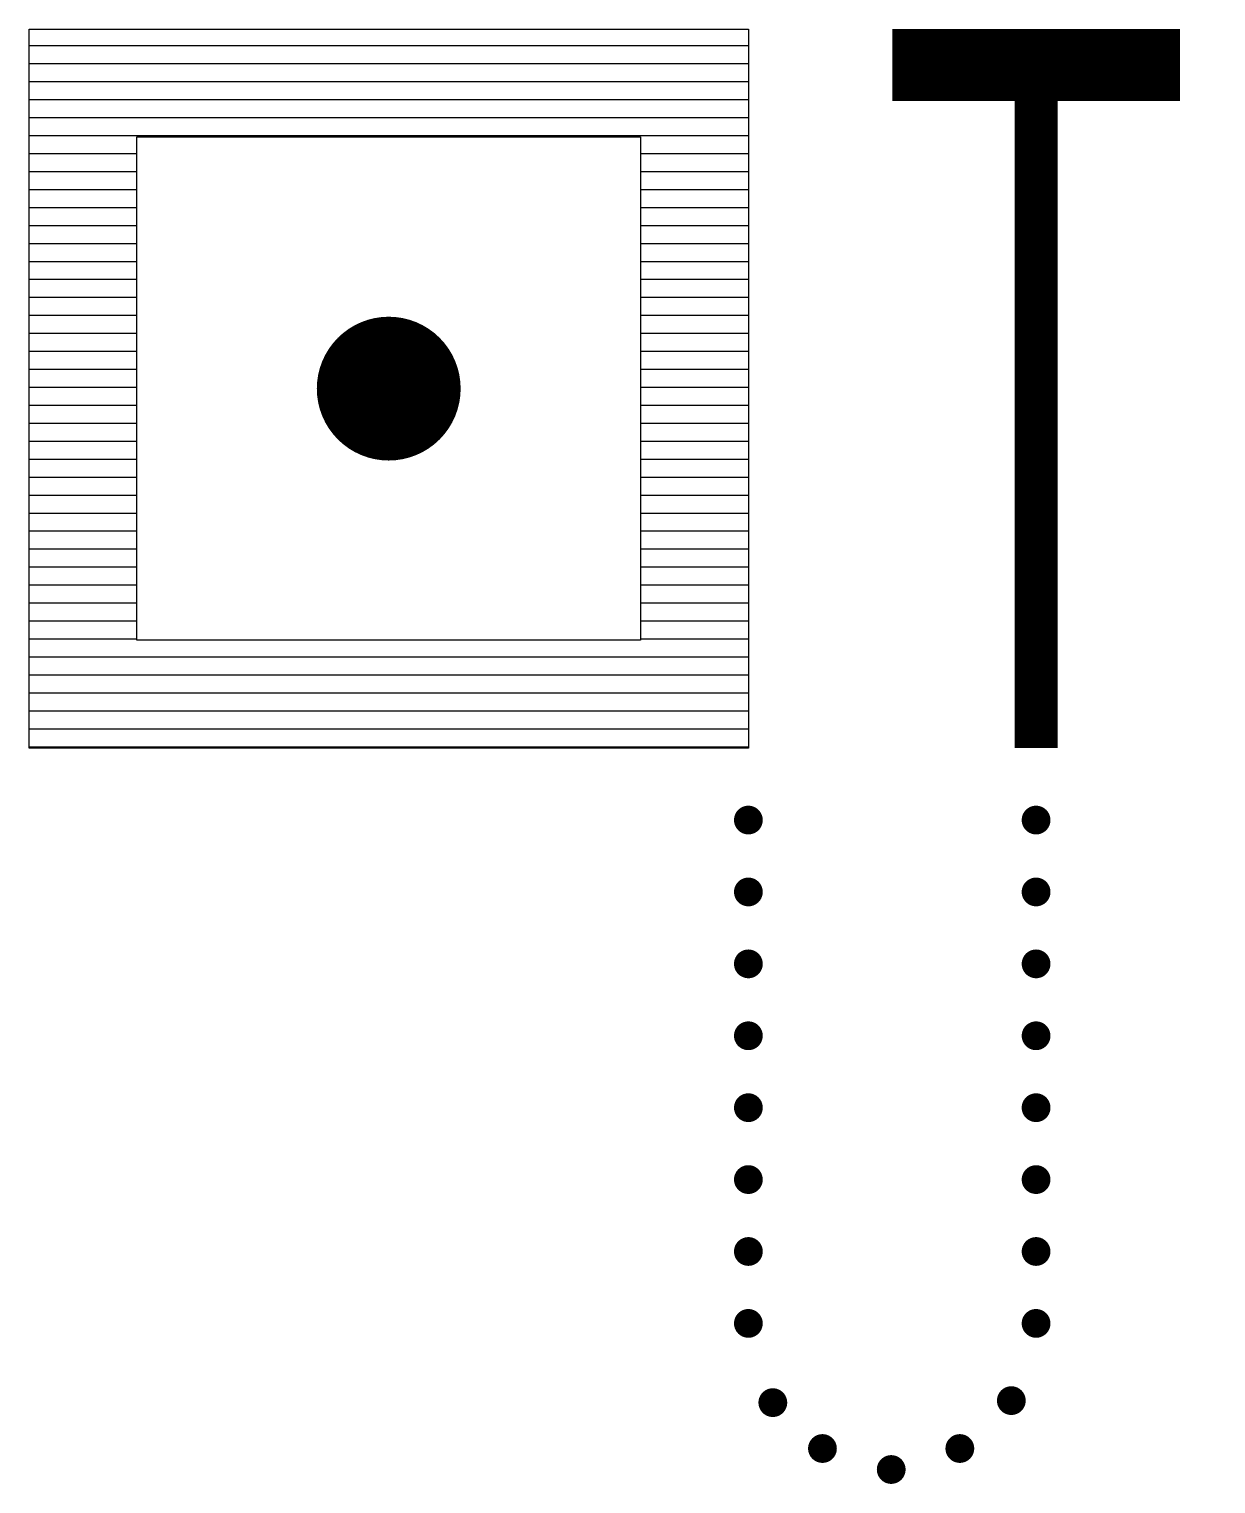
# Model space of a CAD drawing. Extents: x 56 to 64.2, y 43.9 to 54.
import ezdxf

# ---------------------------------------------------------------- set-up
doc = ezdxf.new("R2010")
doc.units = 0
doc.layers.get('0').update_dxf_attribs({"linetype": 'CONTINUOUS'})
doc.layers.add('ROOD', color=1, linetype='CONTINUOUS')
doc.layers.add('VEILIG', color=7, linetype='CONTINUOUS')

# ---------------------------------------------------------------- blocks, each defined once
blk = doc.blocks.new('*X')
at = {"color": 0}
for p, q in [((167, 123.875), (172, 123.875)), ((167, 123.75), (172, 123.75)), ((167, 123.625), (172, 123.625)), ((167, 123.5), (172, 123.5)), ((167, 123.375), (172, 123.375)), ((167, 123.25), (172, 123.25)), ((167, 123.125), (167.75, 123.125)), ((171.25, 123.125), (172, 123.125)), ((167, 123), (167.75, 123)), ((171.25, 123), (172, 123)), ((167, 122.875), (167.75, 122.875)), ((171.25, 122.875), (172, 122.875)), ((167, 122.75), (167.75, 122.75)), ((171.25, 122.75), (172, 122.75)), ((167, 122.625), (167.75, 122.625)), ((171.25, 122.625), (172, 122.625)), ((167, 122.5), (167.75, 122.5)), ((171.25, 122.5), (172, 122.5)), ((167, 122.375), (167.75, 122.375)), ((171.25, 122.375), (172, 122.375)), ((167, 122.25), (167.75, 122.25)), ((171.25, 122.25), (172, 122.25)), ((167, 122.125), (167.75, 122.125)), ((171.25, 122.125), (172, 122.125)), ((167, 122), (167.75, 122)), ((171.25, 122), (172, 122)), ((167, 121.875), (167.75, 121.875)), ((171.25, 121.875), (172, 121.875)), ((167, 121.75), (167.75, 121.75)), ((171.25, 121.75), (172, 121.75)), ((167, 121.625), (167.75, 121.625)), ((171.25, 121.625), (172, 121.625)), ((167, 121.5), (167.75, 121.5)), ((171.25, 121.5), (172, 121.5)), ((167, 121.375), (167.75, 121.375)), ((171.25, 121.375), (172, 121.375)), ((167, 121.25), (167.75, 121.25)), ((171.25, 121.25), (172, 121.25)), ((167, 121.125), (167.75, 121.125)), ((171.25, 121.125), (172, 121.125)), ((167, 121), (167.75, 121)), ((171.25, 121), (172, 121)), ((167, 120.875), (167.75, 120.875)), ((171.25, 120.875), (172, 120.875)), ((167, 120.75), (167.75, 120.75)), ((171.25, 120.75), (172, 120.75)), ((167, 120.625), (167.75, 120.625)), ((171.25, 120.625), (172, 120.625)), ((167, 120.5), (167.75, 120.5)), ((171.25, 120.5), (172, 120.5)), ((167, 120.375), (167.75, 120.375)), ((171.25, 120.375), (172, 120.375)), ((167, 120.25), (167.75, 120.25)), ((171.25, 120.25), (172, 120.25)), ((167, 120.125), (167.75, 120.125)), ((171.25, 120.125), (172, 120.125)), ((167, 120), (167.75, 120)), ((171.25, 120), (172, 120)), ((167, 119.875), (167.75, 119.875)), ((171.25, 119.875), (172, 119.875)), ((167, 119.75), (167.75, 119.75)), ((171.25, 119.75), (172, 119.75)), ((167, 119.625), (172, 119.625)), ((167, 119.5), (172, 119.5)), ((167, 119.375), (172, 119.375)), ((167, 119.25), (172, 119.25)), ((167, 119.125), (172, 119.125)), ((167, 119), (172, 119))]:
    blk.add_line(p, q, dxfattribs=at)

msp = doc.modelspace()

# ---------------------------------------------------------------- linework, layer by layer
at = {"layer": 'VEILIG', "color": 0}
for points in [[(61, 48.99), (56, 48.99), (56, 53.99), (61, 53.99)], [(60.25, 49.74), (56.75, 49.74), (56.75, 53.24), (60.25, 53.24)]]:
    msp.add_lwpolyline(points, close=True, dxfattribs=at)
for points, const_width in [([(62, 53.74), (64, 53.74)], 0.5), ([(63, 48.99), (63, 53.74)], 0.3)]:
    msp.add_lwpolyline(points, dxfattribs=dict(at, const_width=const_width))
for points, const_width in [([(58.25, 51.49, 1), (58.75, 51.49, 1)], 0.5), ([(60.95, 48.49, 1), (61.05, 48.49, 1)], 0.1), ([(62.95, 48.49, 1), (63.05, 48.49, 1)], 0.1), ([(60.95, 47.99, 1), (61.05, 47.99, 1)], 0.1), ([(62.95, 47.99, 1), (63.05, 47.99, 1)], 0.1), ([(60.95, 47.49, 1), (61.05, 47.49, 1)], 0.1), ([(62.95, 47.49, 1), (63.05, 47.49, 1)], 0.1), ([(60.95, 46.99, 1), (61.05, 46.99, 1)], 0.1), ([(62.95, 46.99, 1), (63.05, 46.99, 1)], 0.1), ([(60.95, 46.49, 1), (61.05, 46.49, 1)], 0.1), ([(62.95, 46.49, 1), (63.05, 46.49, 1)], 0.1), ([(60.95, 45.99, 1), (61.05, 45.99, 1)], 0.1), ([(62.95, 45.99, 1), (63.05, 45.99, 1)], 0.1), ([(60.95, 45.49, 1), (61.05, 45.49, 1)], 0.1), ([(62.95, 45.49, 1), (63.05, 45.49, 1)], 0.1), ([(60.95, 44.99, 1), (61.05, 44.99, 1)], 0.1), ([(62.95, 44.99, 1), (63.05, 44.99, 1)], 0.1), ([(61.12, 44.439, 1), (61.22, 44.439, 1)], 0.1), ([(62.778, 44.453, 1), (62.878, 44.453, 1)], 0.1), ([(61.465, 44.12, 1), (61.565, 44.12, 1)], 0.1), ([(62.42, 44.12, 1), (62.52, 44.12, 1)], 0.1), ([(61.943, 43.974, 1), (62.043, 43.974, 1)], 0.1)]:
    msp.add_lwpolyline(points, format="xyb", close=True, dxfattribs=dict(at, const_width=const_width))

# ---------------------------------------------------------------- block references
at = {"layer": 'ROOD', "color": 0}
msp.add_blockref('*X', (-111, -70), dxfattribs=at)

doc.saveas('drawing.dxf')
